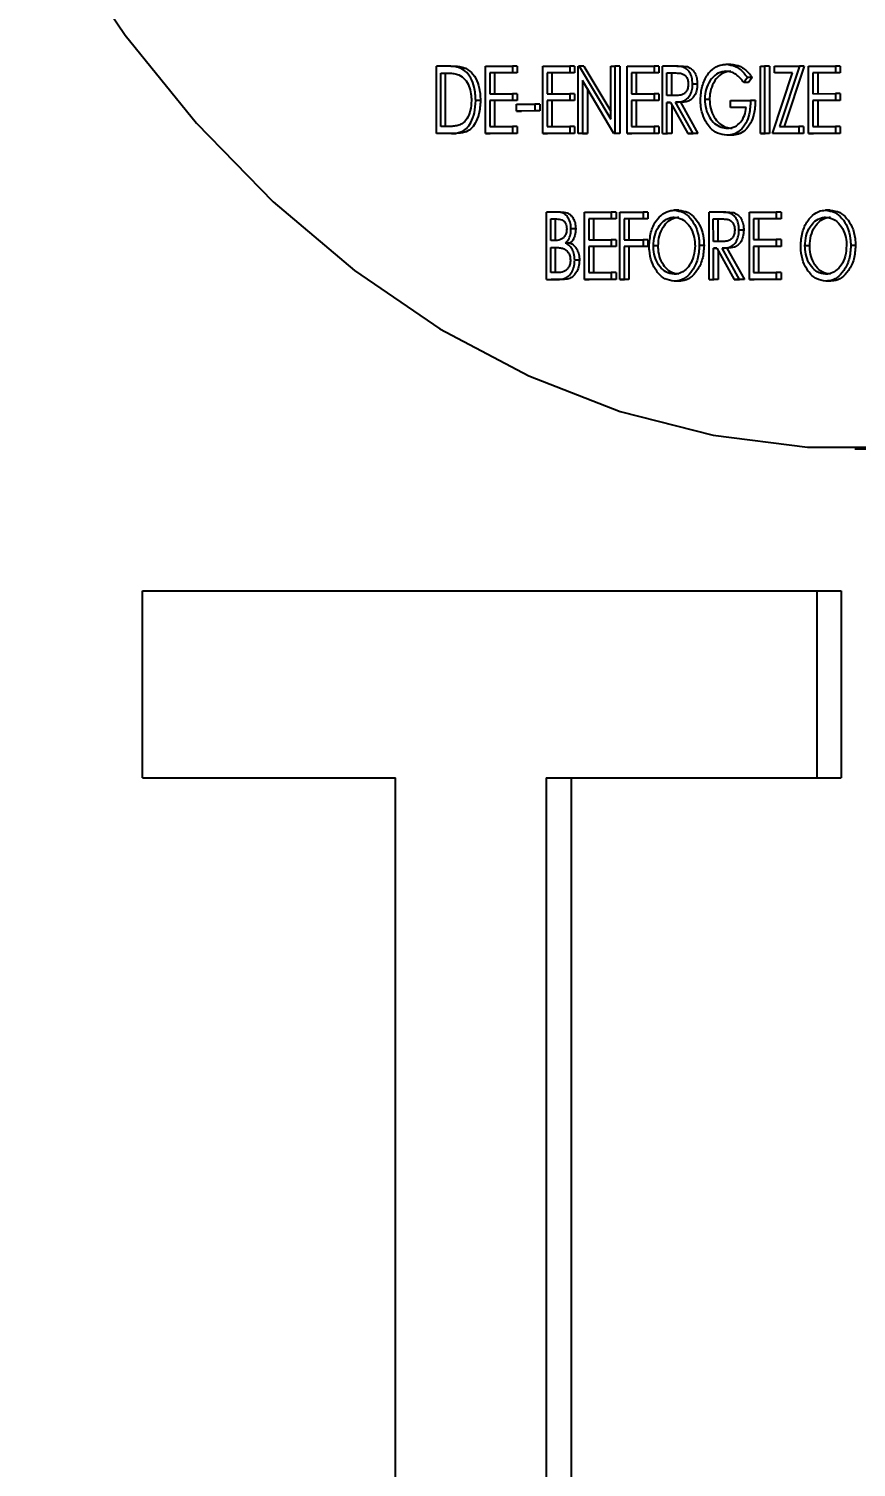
# Model space of a CAD drawing. Header units: millimetres. Extents: x 118006 to 124636, y -130611 to -125922.
# Drawn here: x 121272.75 to 121297.31, y -127340.73 to -127298.03 of the extents above; entities that cross this region are included whole.
import ezdxf

# ---------------------------------------------------------------- set-up
doc = ezdxf.new("R2010")
doc.units = ezdxf.units.MM
doc.header["$LTSCALE"] = 13
for name, color, linetype in [('几何体', 7, 'Continuous'), ('尺寸', 3, 'Continuous'), ('注释', 2, 'Continuous')]:
    doc.layers.add(name, color=color, linetype=linetype)
doc.styles.add('SLDTEXTSTYLE0', font='hyswlongfangsong.ttf')
doc.styles.get("Standard").update_dxf_attribs({"font": 'gbenor.shx', "bigfont": 'gbcbig.shx'})
doc.dimstyles.new('SLDDIMSTYLE0', dxfattribs={"dimtxt": 50, "dimasz": 40.8, "dimexe": 0, "dimexo": 0.0625, "dimgap": 12.5, "dimtad": 2, "dimdec": 0, "dimrnd": 1e-09, "dimzin": 12, "dimdsep": 46, "dimtxsty": 'SLDTEXTSTYLE0', "dimsah": 1, "dimcen": 0.09, "dimadec": 0, "dimazin": 3, "dimtfac": 1, "dimtdec": 0, "dimtmove": 0, "dimatfit": 0, "dimfxl": 1, "dimfrac": 2, "dimtolj": 1, "dimtzin": 12, "dimarcsym": 0})
doc.dimstyles.new('SLDDIMSTYLE2', dxfattribs={"dimtxt": 0.18, "dimasz": 40.8, "dimexe": 0, "dimexo": 0.0625, "dimgap": 0, "dimtad": 0, "dimtih": 1, "dimtoh": 1, "dimdec": 0, "dimrnd": 1e-09, "dimzin": 0, "dimdsep": 46, "dimtxsty": 'Standard', "dimsah": 1, "dimcen": 0.09, "dimadec": 0, "dimazin": 0, "dimtfac": 40.8, "dimtdec": 0, "dimtofl": 0, "dimtmove": 0, "dimatfit": 3, "dimfxl": 1, "dimfrac": 2, "dimtolj": 1, "dimtzin": 0, "dimarcsym": 0})

# ---------------------------------------------------------------- blocks, each defined once
blk = doc.blocks.new('*D37')
at = {"layer": 'Defpoints', "color": 0, "transparency": 16777216}
for p in [(121116.804, -127104.562), (121428.729, -127104.562), (121501.992, -127792.811)]:
    blk.add_point(p, dxfattribs=at)
at = {"layer": '尺寸', "color": 0, "lineweight": -2, "transparency": 16777216}
for p, q in [((121428.666, -127104.562), (121116.804, -127104.562)), ((121116.804, -127752.011), (121116.804, -127145.362)), ((121501.929, -127792.811), (121116.804, -127792.811))]:
    blk.add_line(p, q, dxfattribs=at)
at = {"layer": '尺寸', "color": 0, "transparency": 16777216}
for points in [[(121110.004, -127145.362), (121123.604, -127145.362), (121116.804, -127104.562)], [(121110.004, -127752.011), (121123.604, -127752.011), (121116.804, -127792.811)]]:
    blk.add_solid(points, dxfattribs=at)
at = {"layer": '尺寸', "color": 0, "transparency": 16777216, "insert": (121054.304, -127398.573), "char_height": 50, "attachment_point": 2, "rotation": 90, "style": 'SLDTEXTSTYLE0'}
blk.add_mtext('\\A1;730', dxfattribs=at)

msp = doc.modelspace()

# ---------------------------------------------------------------- linework, layer by layer
at = {"layer": '几何体'}
for p, q in [((121293.45, -127299.083), (121293.592, -127299.083)), ((121284.857, -127301.135), (121284.857, -127299.135)), ((121285.142, -127299.135), (121284.857, -127299.135)), ((121284.984, -127299.341), (121285.083, -127299.341)), ((121284.984, -127300.93), (121284.984, -127299.341)), ((121284.984, -127299.341), (121285.084, -127299.341)), ((121285.125, -127300.93), (121285.125, -127299.341)), ((121285.284, -127299.135), (121285.142, -127299.135)), ((121285.733, -127299.207), (121285.591, -127299.207)), ((121286.307, -127301.135), (121286.307, -127299.135)), ((121286.307, -127299.135), (121287.105, -127299.135)), ((121287.105, -127299.34), (121286.434, -127299.34)), ((121286.434, -127299.34), (121286.434, -127299.956)), ((121286.576, -127299.34), (121286.434, -127299.34)), ((121286.576, -127299.34), (121286.576, -127299.956)), ((121287.247, -127299.34), (121286.576, -127299.34)), ((121287.105, -127299.135), (121287.105, -127299.34)), ((121287.247, -127299.135), (121287.105, -127299.135)), ((121287.247, -127299.34), (121287.105, -127299.34)), ((121287.247, -127299.135), (121287.247, -127299.34)), ((121288.012, -127301.135), (121288.012, -127299.135)), ((121288.012, -127299.135), (121288.809, -127299.135)), ((121288.809, -127299.34), (121288.139, -127299.34)), ((121288.139, -127299.34), (121288.139, -127299.956)), ((121288.28, -127299.34), (121288.139, -127299.34)), ((121288.28, -127299.34), (121288.28, -127299.956)), ((121288.951, -127299.34), (121288.28, -127299.34)), ((121288.809, -127299.135), (121288.809, -127299.34)), ((121288.951, -127299.135), (121288.809, -127299.135)), ((121288.951, -127299.34), (121288.809, -127299.34)), ((121288.951, -127299.135), (121288.951, -127299.34)), ((121289.063, -127301.135), (121289.063, -127299.135)), ((121289.063, -127299.135), (121289.09, -127299.135)), ((121289.09, -127299.135), (121290.024, -127300.709)), ((121289.231, -127299.135), (121289.09, -127299.135)), ((121289.231, -127299.135), (121290.024, -127300.471)), ((121290.024, -127300.709), (121290.024, -127299.135)), ((121290.024, -127299.135), (121290.151, -127299.135)), ((121290.151, -127299.135), (121290.151, -127301.135)), ((121290.293, -127299.135), (121290.151, -127299.135)), ((121290.293, -127299.135), (121290.293, -127301.135)), ((121290.514, -127301.135), (121290.514, -127299.135)), ((121290.514, -127299.135), (121291.311, -127299.135)), ((121291.312, -127299.34), (121290.641, -127299.34)), ((121290.641, -127299.34), (121290.641, -127299.955)), ((121290.782, -127299.34), (121290.641, -127299.34)), ((121290.782, -127299.34), (121290.782, -127299.955)), ((121291.453, -127299.34), (121290.782, -127299.34)), ((121291.311, -127299.135), (121291.312, -127299.34)), ((121291.453, -127299.135), (121291.311, -127299.135)), ((121291.453, -127299.34), (121291.312, -127299.34)), ((121291.453, -127299.135), (121291.453, -127299.34)), ((121291.565, -127301.135), (121291.565, -127299.135)), ((121291.848, -127299.135), (121291.565, -127299.135)), ((121291.692, -127299.34), (121291.957, -127299.34)), ((121291.692, -127300.006), (121291.692, -127299.34)), ((121291.692, -127299.34), (121291.834, -127299.34)), ((121291.834, -127300.006), (121291.834, -127299.34)), ((121291.834, -127299.34), (121291.958, -127299.34)), ((121291.99, -127299.135), (121291.848, -127299.135)), ((121292.31, -127299.162), (121292.169, -127299.162)), ((121294.086, -127299.476), (121293.977, -127299.621)), ((121294.227, -127299.476), (121294.086, -127299.476)), ((121294.227, -127299.476), (121294.118, -127299.621)), ((121294.466, -127301.134), (121294.466, -127299.134)), ((121294.466, -127299.134), (121294.593, -127299.134)), ((121294.593, -127299.134), (121294.593, -127301.134)), ((121294.735, -127299.134), (121294.593, -127299.134)), ((121294.735, -127299.134), (121294.735, -127301.134)), ((121294.829, -127301.134), (121295.422, -127299.339)), ((121294.883, -127299.339), (121294.883, -127299.134)), ((121294.883, -127299.134), (121295.627, -127299.134)), ((121295.422, -127299.339), (121294.883, -127299.339)), ((121295.025, -127299.339), (121294.883, -127299.339)), ((121295.422, -127299.339), (121295.025, -127299.339)), ((121295.627, -127299.134), (121295.034, -127300.929)), ((121295.768, -127299.134), (121295.175, -127300.929)), ((121295.768, -127299.134), (121295.627, -127299.134)), ((121295.899, -127301.134), (121295.899, -127299.134)), ((121295.899, -127299.134), (121296.696, -127299.134)), ((121296.696, -127299.339), (121296.026, -127299.339)), ((121296.026, -127299.339), (121296.026, -127299.955)), ((121296.167, -127299.339), (121296.026, -127299.339)), ((121296.167, -127299.339), (121296.167, -127299.955)), ((121296.838, -127299.339), (121296.167, -127299.339)), ((121296.696, -127299.134), (121296.696, -127299.339)), ((121296.838, -127299.134), (121296.696, -127299.134)), ((121296.838, -127299.339), (121296.696, -127299.339)), ((121296.838, -127299.134), (121296.838, -127299.339)), ((121286.434, -127299.956), (121287.105, -127299.956)), ((121287.105, -127299.956), (121287.105, -127300.161)), ((121287.247, -127299.956), (121287.105, -127299.956)), ((121287.247, -127299.956), (121287.247, -127300.161)), ((121288.139, -127299.956), (121288.809, -127299.955)), ((121288.809, -127299.955), (121288.809, -127300.161)), ((121288.951, -127299.955), (121288.809, -127299.955)), ((121288.951, -127299.955), (121288.951, -127300.161)), ((121290.122, -127301.135), (121289.19, -127299.564)), ((121289.19, -127299.564), (121289.19, -127301.135)), ((121289.332, -127299.803), (121289.332, -127301.135)), ((121290.641, -127299.955), (121291.312, -127299.955)), ((121291.312, -127299.955), (121291.312, -127300.16)), ((121291.453, -127299.955), (121291.312, -127299.955)), ((121291.453, -127299.955), (121291.453, -127300.16)), ((121292.595, -127299.669), (121292.454, -127299.669)), ((121294.118, -127299.621), (121293.977, -127299.621)), ((121296.026, -127299.955), (121296.696, -127299.954)), ((121296.696, -127299.954), (121296.696, -127300.16)), ((121296.838, -127299.954), (121296.696, -127299.954)), ((121296.838, -127299.954), (121296.838, -127300.16)), ((121286.159, -127300.161), (121286.017, -127300.161)), ((121287.105, -127300.161), (121286.434, -127300.161)), ((121286.434, -127300.161), (121286.434, -127300.93)), ((121286.576, -127300.161), (121286.434, -127300.161)), ((121286.576, -127300.161), (121286.576, -127300.93)), ((121287.247, -127300.161), (121286.576, -127300.161)), ((121287.247, -127300.161), (121287.105, -127300.161)), ((121287.232, -127300.469), (121287.232, -127300.263)), ((121287.232, -127300.263), (121287.776, -127300.263)), ((121287.776, -127300.263), (121287.776, -127300.468)), ((121287.917, -127300.263), (121287.776, -127300.263)), ((121287.917, -127300.263), (121287.917, -127300.468)), ((121288.809, -127300.161), (121288.139, -127300.161)), ((121288.139, -127300.161), (121288.139, -127300.93)), ((121288.28, -127300.161), (121288.139, -127300.161)), ((121288.28, -127300.161), (121288.28, -127300.93)), ((121288.951, -127300.161), (121288.28, -127300.161)), ((121288.951, -127300.161), (121288.809, -127300.161)), ((121291.312, -127300.16), (121290.641, -127300.16)), ((121290.641, -127300.16), (121290.641, -127300.93)), ((121290.782, -127300.16), (121290.641, -127300.16)), ((121290.782, -127300.16), (121290.782, -127300.93)), ((121291.453, -127300.16), (121290.782, -127300.16)), ((121291.453, -127300.16), (121291.312, -127300.16)), ((121291.951, -127300.009), (121291.692, -127300.006)), ((121291.834, -127300.006), (121291.692, -127300.006)), ((121291.692, -127300.212), (121291.795, -127300.212)), ((121291.692, -127301.135), (121291.692, -127300.212)), ((121291.795, -127300.212), (121291.692, -127300.212)), ((121291.795, -127300.212), (121292.315, -127301.135)), ((121291.966, -127300.008), (121291.834, -127300.006)), ((121291.834, -127300.28), (121291.834, -127301.135)), ((121292.472, -127301.134), (121291.952, -127300.211)), ((121292.094, -127300.211), (121291.952, -127300.211)), ((121292.094, -127300.211), (121292.613, -127301.134)), ((121292.958, -127300.126), (121292.816, -127300.126)), ((121293.578, -127300.365), (121293.578, -127300.16)), ((121293.578, -127300.16), (121294.176, -127300.16)), ((121294.049, -127300.365), (121293.578, -127300.365)), ((121293.719, -127300.365), (121293.578, -127300.365)), ((121294.049, -127300.365), (121293.719, -127300.365)), ((121294.318, -127300.16), (121294.176, -127300.16)), ((121296.696, -127300.16), (121296.026, -127300.16)), ((121296.026, -127300.16), (121296.026, -127300.929)), ((121296.167, -127300.16), (121296.026, -127300.16)), ((121296.167, -127300.16), (121296.167, -127300.929)), ((121296.838, -127300.16), (121296.167, -127300.16)), ((121296.838, -127300.16), (121296.696, -127300.16)), ((121287.776, -127300.468), (121287.232, -127300.469)), ((121287.232, -127300.469), (121287.374, -127300.469)), ((121287.917, -127300.468), (121287.374, -127300.469)), ((121287.917, -127300.468), (121287.776, -127300.468)), ((121285.295, -127301.135), (121284.857, -127301.135)), ((121284.998, -127301.135), (121284.857, -127301.135)), ((121285.146, -127300.93), (121284.984, -127300.93)), ((121285.437, -127301.135), (121284.998, -127301.135)), ((121285.295, -127301.135), (121285.437, -127301.135)), ((121287.105, -127301.135), (121286.307, -127301.135)), ((121286.307, -127301.135), (121286.449, -127301.135)), ((121286.434, -127300.93), (121287.105, -127300.93)), ((121287.247, -127301.135), (121286.449, -127301.135)), ((121287.105, -127300.93), (121287.105, -127301.135)), ((121287.247, -127300.93), (121287.105, -127300.93)), ((121287.247, -127301.135), (121287.105, -127301.135)), ((121287.247, -127300.93), (121287.247, -127301.135)), ((121288.81, -127301.135), (121288.012, -127301.135)), ((121288.012, -127301.135), (121288.153, -127301.135)), ((121288.139, -127300.93), (121288.81, -127300.93)), ((121288.951, -127301.135), (121288.153, -127301.135)), ((121288.81, -127300.93), (121288.81, -127301.135)), ((121288.951, -127300.93), (121288.81, -127300.93)), ((121288.951, -127301.135), (121288.81, -127301.135)), ((121288.951, -127300.93), (121288.951, -127301.135)), ((121289.19, -127301.135), (121289.063, -127301.135)), ((121289.205, -127301.135), (121289.063, -127301.135)), ((121289.19, -127301.135), (121289.332, -127301.135)), ((121289.332, -127301.135), (121289.205, -127301.135)), ((121290.151, -127301.135), (121290.122, -127301.135)), ((121290.264, -127301.135), (121290.122, -127301.135)), ((121290.293, -127301.135), (121290.151, -127301.135)), ((121290.293, -127301.135), (121290.264, -127301.135)), ((121291.312, -127301.135), (121290.514, -127301.135)), ((121290.514, -127301.135), (121290.655, -127301.135)), ((121290.641, -127300.93), (121291.312, -127300.93)), ((121291.453, -127301.135), (121290.655, -127301.135)), ((121291.312, -127300.93), (121291.312, -127301.135)), ((121291.453, -127300.93), (121291.312, -127300.93)), ((121291.453, -127301.135), (121291.312, -127301.135)), ((121291.453, -127300.93), (121291.453, -127301.135)), ((121291.565, -127301.135), (121291.692, -127301.135)), ((121291.565, -127301.135), (121291.707, -127301.135)), ((121291.834, -127301.135), (121291.692, -127301.135)), ((121291.834, -127301.135), (121291.707, -127301.135)), ((121292.315, -127301.135), (121292.472, -127301.134)), ((121292.456, -127301.135), (121292.315, -127301.135)), ((121292.613, -127301.134), (121292.456, -127301.135)), ((121292.613, -127301.134), (121292.472, -127301.134)), ((121293.617, -127301.186), (121293.476, -127301.186)), ((121294.593, -127301.134), (121294.466, -127301.134)), ((121294.466, -127301.134), (121294.608, -127301.134)), ((121294.735, -127301.134), (121294.593, -127301.134)), ((121294.735, -127301.134), (121294.608, -127301.134)), ((121295.609, -127301.134), (121294.829, -127301.134)), ((121294.97, -127301.134), (121294.829, -127301.134)), ((121295.75, -127301.134), (121294.97, -127301.134)), ((121295.034, -127300.929), (121295.609, -127300.929)), ((121295.609, -127300.929), (121295.609, -127301.134)), ((121295.75, -127300.929), (121295.609, -127300.929)), ((121295.75, -127301.134), (121295.609, -127301.134)), ((121295.75, -127300.929), (121295.75, -127301.134)), ((121296.697, -127301.134), (121295.899, -127301.134)), ((121295.899, -127301.134), (121296.04, -127301.134)), ((121296.026, -127300.929), (121296.697, -127300.929)), ((121296.838, -127301.134), (121296.04, -127301.134)), ((121296.697, -127300.929), (121296.697, -127301.134)), ((121296.838, -127300.929), (121296.697, -127300.929)), ((121296.838, -127301.134), (121296.697, -127301.134)), ((121296.838, -127300.929), (121296.838, -127301.134)), ((121288.121, -127305.468), (121288.121, -127303.468)), ((121288.397, -127303.468), (121288.121, -127303.468)), ((121288.248, -127303.674), (121288.42, -127303.673)), ((121288.248, -127304.315), (121288.248, -127303.674)), ((121288.248, -127303.674), (121288.389, -127303.674)), ((121288.389, -127304.315), (121288.389, -127303.674)), ((121288.538, -127303.468), (121288.397, -127303.468)), ((121289.245, -127305.468), (121289.245, -127303.468)), ((121289.245, -127303.468), (121290.043, -127303.468)), ((121290.043, -127303.673), (121289.372, -127303.673)), ((121289.372, -127303.673), (121289.372, -127304.289)), ((121289.513, -127303.673), (121289.372, -127303.673)), ((121289.513, -127303.673), (121289.513, -127304.289)), ((121290.184, -127303.673), (121289.513, -127303.673)), ((121290.043, -127303.468), (121290.043, -127303.673)), ((121290.184, -127303.468), (121290.043, -127303.468)), ((121290.184, -127303.673), (121290.043, -127303.673)), ((121290.184, -127303.468), (121290.184, -127303.673)), ((121290.297, -127305.468), (121290.296, -127303.468)), ((121290.296, -127303.468), (121290.985, -127303.468)), ((121290.985, -127303.673), (121290.423, -127303.673)), ((121290.423, -127303.673), (121290.423, -127304.289)), ((121290.565, -127303.673), (121290.423, -127303.673)), ((121290.565, -127303.673), (121290.565, -127304.289)), ((121291.127, -127303.673), (121290.565, -127303.673)), ((121290.985, -127303.468), (121290.985, -127303.673)), ((121291.127, -127303.468), (121290.985, -127303.468)), ((121291.127, -127303.673), (121290.985, -127303.673)), ((121291.127, -127303.468), (121291.127, -127303.673)), ((121292.042, -127303.417), (121291.901, -127303.417)), ((121292.944, -127305.468), (121292.944, -127303.468)), ((121293.227, -127303.468), (121292.944, -127303.468)), ((121293.07, -127303.673), (121293.336, -127303.673)), ((121293.071, -127304.34), (121293.07, -127303.673)), ((121293.07, -127303.673), (121293.212, -127303.673)), ((121293.212, -127304.34), (121293.212, -127303.673)), ((121293.212, -127303.673), (121293.336, -127303.673)), ((121293.368, -127303.468), (121293.227, -127303.468)), ((121293.688, -127303.495), (121293.547, -127303.495)), ((121294.14, -127305.468), (121294.14, -127303.468)), ((121294.14, -127303.468), (121294.938, -127303.468)), ((121294.938, -127303.673), (121294.267, -127303.673)), ((121294.267, -127303.673), (121294.267, -127304.288)), ((121294.409, -127303.673), (121294.267, -127303.673)), ((121294.409, -127303.673), (121294.409, -127304.288)), ((121295.079, -127303.673), (121294.409, -127303.673)), ((121294.938, -127303.468), (121294.938, -127303.673)), ((121295.079, -127303.468), (121294.938, -127303.468)), ((121295.079, -127303.673), (121294.938, -127303.673)), ((121295.079, -127303.468), (121295.079, -127303.673)), ((121296.539, -127303.416), (121296.398, -127303.416)), ((121288.987, -127303.964), (121288.846, -127303.964)), ((121293.973, -127304.003), (121293.832, -127304.003)), ((121288.333, -127304.315), (121288.248, -127304.315)), ((121288.248, -127304.52), (121288.332, -127304.52)), ((121288.248, -127305.263), (121288.248, -127304.52)), ((121288.248, -127304.52), (121288.333, -127304.52)), ((121288.389, -127305.263), (121288.389, -127304.52)), ((121288.824, -127304.389), (121288.683, -127304.389)), ((121289.372, -127304.289), (121290.043, -127304.289)), ((121290.043, -127304.494), (121289.372, -127304.494)), ((121289.372, -127304.494), (121289.372, -127305.263)), ((121289.513, -127304.494), (121289.372, -127304.494)), ((121289.513, -127304.494), (121289.513, -127305.263)), ((121290.184, -127304.494), (121289.513, -127304.494)), ((121290.043, -127304.289), (121290.043, -127304.494)), ((121290.184, -127304.289), (121290.043, -127304.289)), ((121290.184, -127304.494), (121290.043, -127304.494)), ((121290.184, -127304.289), (121290.184, -127304.494)), ((121290.423, -127304.289), (121290.985, -127304.289)), ((121290.985, -127304.494), (121290.423, -127304.494)), ((121290.423, -127304.494), (121290.423, -127305.468)), ((121290.565, -127304.494), (121290.423, -127304.494)), ((121291.127, -127304.494), (121290.565, -127304.494)), ((121290.565, -127304.494), (121290.565, -127305.468)), ((121290.985, -127304.289), (121290.985, -127304.494)), ((121291.127, -127304.289), (121290.985, -127304.289)), ((121291.127, -127304.494), (121290.985, -127304.494)), ((121291.127, -127304.289), (121291.127, -127304.494)), ((121291.435, -127304.476), (121291.294, -127304.476)), ((121292.795, -127304.467), (121292.654, -127304.467)), ((121293.329, -127304.342), (121293.071, -127304.34)), ((121293.212, -127304.34), (121293.071, -127304.34)), ((121293.071, -127304.545), (121293.174, -127304.545)), ((121293.071, -127305.468), (121293.071, -127304.545)), ((121293.174, -127304.545), (121293.071, -127304.545)), ((121293.174, -127304.545), (121293.693, -127305.468)), ((121293.345, -127304.341), (121293.212, -127304.34)), ((121293.212, -127304.613), (121293.212, -127305.468)), ((121293.85, -127305.468), (121293.331, -127304.545)), ((121293.472, -127304.545), (121293.331, -127304.545)), ((121293.472, -127304.545), (121293.992, -127305.468)), ((121294.267, -127304.288), (121294.938, -127304.288)), ((121294.938, -127304.493), (121294.267, -127304.493)), ((121294.267, -127304.493), (121294.267, -127305.262)), ((121294.409, -127304.493), (121294.267, -127304.493)), ((121294.409, -127304.493), (121294.409, -127305.262)), ((121295.079, -127304.493), (121294.409, -127304.493)), ((121294.938, -127304.288), (121294.938, -127304.493)), ((121295.079, -127304.288), (121294.938, -127304.288)), ((121295.079, -127304.493), (121294.938, -127304.493)), ((121295.079, -127304.288), (121295.079, -127304.493)), ((121295.932, -127304.475), (121295.79, -127304.475)), ((121297.291, -127304.466), (121297.15, -127304.466)), ((121289.096, -127304.901), (121288.955, -127304.901)), ((121288.121, -127305.468), (121288.503, -127305.468)), ((121288.121, -127305.468), (121288.262, -127305.468)), ((121288.429, -127305.263), (121288.248, -127305.263)), ((121288.645, -127305.468), (121288.262, -127305.468)), ((121288.645, -127305.468), (121288.503, -127305.468)), ((121290.043, -127305.468), (121289.245, -127305.468)), ((121289.245, -127305.468), (121289.386, -127305.468)), ((121289.372, -127305.263), (121290.043, -127305.263)), ((121290.184, -127305.468), (121289.386, -127305.468)), ((121290.043, -127305.263), (121290.043, -127305.468)), ((121290.184, -127305.263), (121290.043, -127305.263)), ((121290.184, -127305.468), (121290.043, -127305.468)), ((121290.184, -127305.263), (121290.184, -127305.468)), ((121290.423, -127305.468), (121290.297, -127305.468)), ((121290.297, -127305.468), (121290.438, -127305.468)), ((121290.565, -127305.468), (121290.423, -127305.468)), ((121290.565, -127305.468), (121290.438, -127305.468)), ((121292.054, -127305.519), (121291.912, -127305.519)), ((121292.944, -127305.468), (121293.071, -127305.468)), ((121292.944, -127305.468), (121293.085, -127305.468)), ((121293.212, -127305.468), (121293.071, -127305.468)), ((121293.212, -127305.468), (121293.085, -127305.468)), ((121293.693, -127305.468), (121293.85, -127305.468)), ((121293.835, -127305.468), (121293.693, -127305.468)), ((121293.992, -127305.468), (121293.835, -127305.468)), ((121293.992, -127305.468), (121293.85, -127305.468)), ((121294.938, -127305.468), (121294.14, -127305.468)), ((121294.14, -127305.468), (121294.282, -127305.468)), ((121294.267, -127305.262), (121294.938, -127305.262)), ((121295.08, -127305.468), (121294.282, -127305.468)), ((121294.938, -127305.262), (121294.938, -127305.468)), ((121295.08, -127305.262), (121294.938, -127305.262)), ((121295.08, -127305.468), (121294.938, -127305.468)), ((121295.08, -127305.262), (121295.08, -127305.468)), ((121296.55, -127305.519), (121296.409, -127305.519)), ((121297.274, -127310.498), (121299.324, -127310.498)), ((121276.127, -127320.267), (121276.127, -127314.711)), ((121276.127, -127314.711), (121296.145, -127314.711)), ((121296.145, -127314.711), (121296.145, -127320.267)), ((121296.145, -127314.711), (121296.86, -127314.711)), ((121296.86, -127314.711), (121296.86, -127320.267)), ((121276.127, -127320.267), (121283.635, -127320.267)), ((121283.635, -127364.711), (121283.635, -127320.267)), ((121288.107, -127320.267), (121296.145, -127320.267)), ((121288.107, -127320.267), (121288.107, -127364.711)), ((121288.848, -127320.267), (121288.848, -127364.711)), ((121296.145, -127320.267), (121296.86, -127320.267))]:
    msp.add_line(p, q, dxfattribs=at)
at = {"layer": '几何体', "flags": 128}
msp.add_lwpolyline([(121273.673, -127295.339), (121275.616, -127298.214), (121277.734, -127300.83), (121280.01, -127303.168), (121282.424, -127305.207), (121284.958, -127306.933), (121287.591, -127308.33), (121290.302, -127309.388), (121293.069, -127310.098), (121295.87, -127310.454), (121298.683, -127310.453), (121301.484, -127310.096), (121304.251, -127309.386), (121306.962, -127308.327), (121309.595, -127306.93), (121312.129, -127305.204), (121314.543, -127303.163), (121316.818, -127300.825), (121318.936, -127298.208), (121320.879, -127295.333)], dxfattribs=at)
at = {"layer": '几何体'}
for points, knots in [([(121292.69, -127300.134), (121292.7, -127299.999), (121292.72, -127299.73), (121292.876, -127299.396), (121293.089, -127299.177), (121293.289, -127299.092), (121293.41, -127299.085), (121293.45, -127299.083)], [0, 0, 0, 0, 0.239881, 0.480439, 0.692871, 0.898144, 1, 1, 1, 1]), ([(121293.45, -127299.083), (121293.546, -127299.095), (121293.738, -127299.12), (121293.949, -127299.296), (121294.052, -127299.432), (121294.086, -127299.476)], [0, 0, 0, 0, 0.402632, 0.807158, 1, 1, 1, 1]), ([(121293.592, -127299.083), (121293.687, -127299.095), (121293.88, -127299.12), (121294.09, -127299.296), (121294.194, -127299.432), (121294.227, -127299.476)], [0, 0, 0, 0, 0.402632, 0.807158, 1, 1, 1, 1]), ([(121285.083, -127299.341), (121285.13, -127299.341), (121285.227, -127299.343), (121285.373, -127299.353), (121285.469, -127299.382), (121285.518, -127299.397)], [0, 0, 0, 0, 0.323358, 0.660053, 1, 1, 1, 1]), ([(121285.591, -127299.207), (121285.547, -127299.191), (121285.46, -127299.157), (121285.309, -127299.139), (121285.203, -127299.137), (121285.142, -127299.135)], [0, 0, 0, 0, 0.300084, 0.599448, 1, 1, 1, 1]), ([(121285.284, -127299.135), (121285.331, -127299.136), (121285.43, -127299.138), (121285.581, -127299.152), (121285.682, -127299.189), (121285.733, -127299.207)], [0, 0, 0, 0, 0.312062, 0.653452, 1, 1, 1, 1]), ([(121285.518, -127299.397), (121285.581, -127299.434), (121285.703, -127299.505), (121285.823, -127299.718), (121285.882, -127299.942), (121285.888, -127300.091), (121285.89, -127300.16)], [0, 0, 0, 0, 0.289261, 0.551537, 0.792049, 1, 1, 1, 1]), ([(121286.017, -127300.161), (121286.01, -127300.025), (121285.997, -127299.785), (121285.879, -127299.48), (121285.737, -127299.294), (121285.63, -127299.231), (121285.591, -127299.207)], [0, 0, 0, 0, 0.336374, 0.592581, 0.849989, 1, 1, 1, 1]), ([(121285.733, -127299.207), (121285.805, -127299.256), (121285.949, -127299.355), (121286.087, -127299.629), (121286.151, -127299.908), (121286.156, -127300.085), (121286.159, -127300.161)], [0, 0, 0, 0, 0.278142, 0.55726, 0.81258, 1, 1, 1, 1]), ([(121292.169, -127299.162), (121292.122, -127299.153), (121292.045, -127299.139), (121291.938, -127299.135), (121291.878, -127299.135), (121291.848, -127299.135)], [0, 0, 0, 0, 0.442104, 0.720959, 1, 1, 1, 1]), ([(121291.957, -127299.34), (121292.005, -127299.341), (121292.084, -127299.343), (121292.188, -127299.371), (121292.258, -127299.436), (121292.305, -127299.522), (121292.325, -127299.605), (121292.326, -127299.655), (121292.327, -127299.669)], [0, 0, 0, 0, 0.286585, 0.481227, 0.632257, 0.783125, 0.942012, 1, 1, 1, 1]), ([(121291.99, -127299.135), (121292.037, -127299.135), (121292.114, -127299.136), (121292.221, -127299.142), (121292.28, -127299.155), (121292.31, -127299.162)], [0, 0, 0, 0, 0.4400933, 0.7194375, 1, 1, 1, 1]), ([(121292.454, -127299.669), (121292.45, -127299.601), (121292.442, -127299.478), (121292.375, -127299.326), (121292.285, -127299.214), (121292.209, -127299.18), (121292.169, -127299.162)], [0, 0, 0, 0, 0.288994, 0.519764, 0.749844, 1, 1, 1, 1]), ([(121292.31, -127299.162), (121292.356, -127299.184), (121292.445, -127299.226), (121292.541, -127299.366), (121292.589, -127299.521), (121292.593, -127299.624), (121292.595, -127299.669)], [0, 0, 0, 0, 0.289455, 0.55966, 0.807923, 1, 1, 1, 1]), ([(121293.446, -127299.288), (121293.368, -127299.3), (121293.212, -127299.324), (121293.009, -127299.495), (121292.873, -127299.742), (121292.82, -127299.967), (121292.817, -127300.093), (121292.816, -127300.126)], [0, 0, 0, 0, 0.243854, 0.487875, 0.720271, 0.928049, 1, 1, 1, 1]), ([(121293.587, -127299.288), (121293.509, -127299.3), (121293.354, -127299.324), (121293.15, -127299.495), (121293.014, -127299.742), (121292.962, -127299.967), (121292.959, -127300.093), (121292.958, -127300.126)], [0, 0, 0, 0, 0.243854, 0.487875, 0.720271, 0.928049, 1, 1, 1, 1]), ([(121293.977, -127299.621), (121293.903, -127299.535), (121293.789, -127299.404), (121293.601, -127299.306), (121293.498, -127299.294), (121293.446, -127299.288)], [0, 0, 0, 0, 0.4814349, 0.7349461, 1, 1, 1, 1]), ([(121292.327, -127299.669), (121292.324, -127299.711), (121292.317, -127299.794), (121292.268, -127299.895), (121292.196, -127299.967), (121292.088, -127300.006), (121292.003, -127300.008), (121291.951, -127300.009)], [0, 0, 0, 0, 0.174878, 0.346504, 0.496542, 0.692243, 1, 1, 1, 1]), ([(121291.952, -127300.211), (121292.05, -127300.206), (121292.187, -127300.198), (121292.34, -127300.069), (121292.414, -127299.938), (121292.45, -127299.797), (121292.453, -127299.707), (121292.454, -127299.669)], [0, 0, 0, 0, 0.400332, 0.565866, 0.732045, 0.888056, 1, 1, 1, 1]), ([(121292.595, -127299.669), (121292.591, -127299.737), (121292.583, -127299.86), (121292.518, -127300.015), (121292.429, -127300.121), (121292.285, -127300.202), (121292.17, -127300.208), (121292.094, -127300.211)], [0, 0, 0, 0, 0.199879, 0.36021, 0.520792, 0.681601, 1, 1, 1, 1]), ([(121285.295, -127301.135), (121285.391, -127301.131), (121285.547, -127301.123), (121285.749, -127300.999), (121285.891, -127300.8), (121285.999, -127300.514), (121286.011, -127300.282), (121286.017, -127300.161)], [0, 0, 0, 0, 0.250891, 0.410019, 0.569233, 0.773846, 1, 1, 1, 1]), ([(121286.159, -127300.161), (121286.151, -127300.297), (121286.136, -127300.538), (121286.018, -127300.827), (121285.871, -127301.018), (121285.671, -127301.124), (121285.523, -127301.131), (121285.437, -127301.135)], [0, 0, 0, 0, 0.252519, 0.447722, 0.60977, 0.772286, 1, 1, 1, 1]), ([(121285.89, -127300.16), (121285.885, -127300.26), (121285.876, -127300.437), (121285.787, -127300.664), (121285.675, -127300.81), (121285.587, -127300.859), (121285.551, -127300.879)], [0, 0, 0, 0, 0.319884, 0.569431, 0.819509, 1, 1, 1, 1]), ([(121292.863, -127300.808), (121292.834, -127300.754), (121292.758, -127300.612), (121292.698, -127300.376), (121292.692, -127300.199), (121292.69, -127300.134)], [0, 0, 0, 0, 0.274339, 0.729803, 1, 1, 1, 1]), ([(121292.816, -127300.126), (121292.824, -127300.221), (121292.839, -127300.412), (121292.948, -127300.662), (121293.105, -127300.849), (121293.293, -127300.962), (121293.424, -127300.975), (121293.487, -127300.981)], [0, 0, 0, 0, 0.2022843, 0.4021644, 0.6059356, 0.8130163, 1, 1, 1, 1]), ([(121292.958, -127300.126), (121292.965, -127300.221), (121292.98, -127300.412), (121293.09, -127300.662), (121293.247, -127300.849), (121293.434, -127300.962), (121293.566, -127300.975), (121293.628, -127300.981)], [0, 0, 0, 0, 0.2022843, 0.4021644, 0.6059356, 0.8130163, 1, 1, 1, 1]), ([(121294.176, -127300.16), (121294.169, -127300.295), (121294.157, -127300.535), (121294.041, -127300.843), (121293.879, -127301.053), (121293.68, -127301.17), (121293.543, -127301.18), (121293.476, -127301.186)], [0, 0, 0, 0, 0.25154, 0.44425, 0.637186, 0.823552, 1, 1, 1, 1]), ([(121293.487, -127300.981), (121293.564, -127300.972), (121293.704, -127300.956), (121293.88, -127300.811), (121294.006, -127300.614), (121294.035, -127300.447), (121294.049, -127300.365)], [0, 0, 0, 0, 0.296662, 0.534585, 0.773266, 1, 1, 1, 1]), ([(121294.318, -127300.16), (121294.311, -127300.295), (121294.298, -127300.535), (121294.182, -127300.843), (121294.02, -127301.053), (121293.822, -127301.17), (121293.684, -127301.18), (121293.617, -127301.186)], [0, 0, 0, 0, 0.25154, 0.44425, 0.637186, 0.823552, 1, 1, 1, 1]), ([(121293.476, -127301.186), (121293.38, -127301.175), (121293.204, -127301.157), (121292.993, -127301.001), (121292.9, -127300.863), (121292.863, -127300.808)], [0, 0, 0, 0, 0.4142273, 0.7644369, 1, 1, 1, 1]), ([(121285.551, -127300.879), (121285.508, -127300.892), (121285.42, -127300.919), (121285.284, -127300.928), (121285.192, -127300.93), (121285.146, -127300.93)], [0, 0, 0, 0, 0.322009, 0.660422, 1, 1, 1, 1]), ([(121288.846, -127303.964), (121288.841, -127303.896), (121288.83, -127303.766), (121288.753, -127303.609), (121288.644, -127303.507), (121288.52, -127303.472), (121288.435, -127303.47), (121288.397, -127303.468)], [0, 0, 0, 0, 0.222453, 0.425264, 0.602173, 0.821279, 1, 1, 1, 1]), ([(121288.42, -127303.673), (121288.472, -127303.676), (121288.546, -127303.681), (121288.638, -127303.735), (121288.688, -127303.801), (121288.715, -127303.884), (121288.718, -127303.941), (121288.719, -127303.968)], [0, 0, 0, 0, 0.37282, 0.540613, 0.709917, 0.861626, 1, 1, 1, 1]), ([(121288.538, -127303.468), (121288.603, -127303.471), (121288.705, -127303.474), (121288.837, -127303.547), (121288.918, -127303.652), (121288.976, -127303.795), (121288.983, -127303.904), (121288.987, -127303.964)], [0, 0, 0, 0, 0.301226, 0.471704, 0.642987, 0.80403, 1, 1, 1, 1]), ([(121291.167, -127304.477), (121291.177, -127304.341), (121291.197, -127304.068), (121291.353, -127303.731), (121291.566, -127303.509), (121291.757, -127303.424), (121291.87, -127303.418), (121291.901, -127303.417)], [0, 0, 0, 0, 0.247068, 0.495165, 0.707916, 0.921124, 1, 1, 1, 1]), ([(121291.294, -127304.476), (121291.3, -127304.374), (121291.314, -127304.168), (121291.429, -127303.911), (121291.59, -127303.729), (121291.755, -127303.634), (121291.866, -127303.625), (121291.907, -127303.622)], [0, 0, 0, 0, 0.226264, 0.453906, 0.652887, 0.868791, 1, 1, 1, 1]), ([(121291.435, -127304.476), (121291.442, -127304.374), (121291.455, -127304.168), (121291.571, -127303.911), (121291.732, -127303.729), (121291.896, -127303.634), (121292.007, -127303.625), (121292.049, -127303.622)], [0, 0, 0, 0, 0.226264, 0.453906, 0.652887, 0.868791, 1, 1, 1, 1]), ([(121291.901, -127303.417), (121291.997, -127303.428), (121292.174, -127303.45), (121292.397, -127303.645), (121292.562, -127303.907), (121292.644, -127304.201), (121292.651, -127304.395), (121292.654, -127304.467)], [0, 0, 0, 0, 0.243298, 0.44705, 0.649971, 0.870186, 1, 1, 1, 1]), ([(121291.907, -127303.622), (121291.984, -127303.634), (121292.138, -127303.657), (121292.338, -127303.83), (121292.473, -127304.073), (121292.522, -127304.301), (121292.526, -127304.429), (121292.527, -127304.467)], [0, 0, 0, 0, 0.2412913, 0.4827443, 0.7144314, 0.9159452, 1, 1, 1, 1]), ([(121292.042, -127303.417), (121292.139, -127303.428), (121292.316, -127303.45), (121292.538, -127303.645), (121292.703, -127303.907), (121292.786, -127304.201), (121292.792, -127304.395), (121292.795, -127304.467)], [0, 0, 0, 0, 0.2432977, 0.4470503, 0.6499709, 0.8701857, 1, 1, 1, 1]), ([(121293.547, -127303.495), (121293.5, -127303.486), (121293.423, -127303.472), (121293.316, -127303.468), (121293.256, -127303.468), (121293.227, -127303.468)], [0, 0, 0, 0, 0.4421037, 0.7209595, 1, 1, 1, 1]), ([(121293.336, -127303.673), (121293.383, -127303.674), (121293.462, -127303.676), (121293.566, -127303.704), (121293.636, -127303.769), (121293.683, -127303.855), (121293.703, -127303.938), (121293.705, -127303.989), (121293.705, -127304.002)], [0, 0, 0, 0, 0.286585, 0.481227, 0.632257, 0.783125, 0.942012, 1, 1, 1, 1]), ([(121293.368, -127303.468), (121293.415, -127303.468), (121293.492, -127303.469), (121293.599, -127303.476), (121293.659, -127303.488), (121293.688, -127303.495)], [0, 0, 0, 0, 0.440093, 0.719437, 1, 1, 1, 1]), ([(121293.832, -127304.003), (121293.828, -127303.934), (121293.821, -127303.811), (121293.753, -127303.659), (121293.663, -127303.547), (121293.587, -127303.513), (121293.547, -127303.495)], [0, 0, 0, 0, 0.288994, 0.519764, 0.749844, 1, 1, 1, 1]), ([(121293.688, -127303.495), (121293.734, -127303.517), (121293.823, -127303.559), (121293.919, -127303.699), (121293.968, -127303.854), (121293.972, -127303.957), (121293.973, -127304.003)], [0, 0, 0, 0, 0.289455, 0.55966, 0.807923, 1, 1, 1, 1]), ([(121295.663, -127304.476), (121295.673, -127304.34), (121295.694, -127304.067), (121295.85, -127303.73), (121296.062, -127303.508), (121296.254, -127303.423), (121296.367, -127303.418), (121296.398, -127303.416)], [0, 0, 0, 0, 0.2470684, 0.495165, 0.7079157, 0.9211242, 1, 1, 1, 1]), ([(121295.79, -127304.475), (121295.797, -127304.373), (121295.811, -127304.168), (121295.926, -127303.91), (121296.087, -127303.729), (121296.251, -127303.634), (121296.362, -127303.625), (121296.404, -127303.621)], [0, 0, 0, 0, 0.226264, 0.453906, 0.652887, 0.868791, 1, 1, 1, 1]), ([(121295.932, -127304.475), (121295.938, -127304.373), (121295.952, -127304.168), (121296.067, -127303.91), (121296.228, -127303.729), (121296.393, -127303.634), (121296.503, -127303.625), (121296.545, -127303.621)], [0, 0, 0, 0, 0.226264, 0.453906, 0.652887, 0.868791, 1, 1, 1, 1]), ([(121296.398, -127303.416), (121296.494, -127303.428), (121296.671, -127303.45), (121296.893, -127303.644), (121297.058, -127303.907), (121297.141, -127304.2), (121297.147, -127304.394), (121297.15, -127304.466)], [0, 0, 0, 0, 0.243298, 0.44705, 0.649971, 0.870186, 1, 1, 1, 1]), ([(121296.404, -127303.621), (121296.481, -127303.633), (121296.635, -127303.657), (121296.835, -127303.829), (121296.97, -127304.072), (121297.019, -127304.3), (121297.022, -127304.428), (121297.023, -127304.466)], [0, 0, 0, 0, 0.241291, 0.482744, 0.714431, 0.915945, 1, 1, 1, 1]), ([(121296.539, -127303.416), (121296.635, -127303.428), (121296.812, -127303.45), (121297.035, -127303.644), (121297.2, -127303.907), (121297.282, -127304.2), (121297.289, -127304.394), (121297.291, -127304.466)], [0, 0, 0, 0, 0.243298, 0.44705, 0.649971, 0.870186, 1, 1, 1, 1]), ([(121288.719, -127303.968), (121288.717, -127304.001), (121288.712, -127304.074), (121288.672, -127304.172), (121288.611, -127304.248), (121288.497, -127304.313), (121288.401, -127304.314), (121288.333, -127304.315)], [0, 0, 0, 0, 0.138214, 0.299218, 0.449395, 0.606583, 1, 1, 1, 1]), ([(121288.683, -127304.389), (121288.721, -127304.347), (121288.792, -127304.268), (121288.84, -127304.106), (121288.844, -127304.005), (121288.846, -127303.964)], [0, 0, 0, 0, 0.402167, 0.753124, 1, 1, 1, 1]), ([(121288.987, -127303.964), (121288.983, -127304.032), (121288.974, -127304.15), (121288.911, -127304.3), (121288.853, -127304.36), (121288.824, -127304.389)], [0, 0, 0, 0, 0.40102, 0.701209, 1, 1, 1, 1]), ([(121293.705, -127304.002), (121293.702, -127304.044), (121293.695, -127304.127), (121293.646, -127304.228), (121293.574, -127304.3), (121293.466, -127304.34), (121293.381, -127304.341), (121293.329, -127304.342)], [0, 0, 0, 0, 0.174878, 0.346504, 0.496542, 0.692243, 1, 1, 1, 1]), ([(121293.331, -127304.545), (121293.428, -127304.539), (121293.565, -127304.531), (121293.719, -127304.402), (121293.792, -127304.271), (121293.828, -127304.131), (121293.831, -127304.04), (121293.832, -127304.003)], [0, 0, 0, 0, 0.400332, 0.565866, 0.732045, 0.888057, 1, 1, 1, 1]), ([(121293.973, -127304.003), (121293.969, -127304.07), (121293.962, -127304.193), (121293.897, -127304.348), (121293.807, -127304.454), (121293.664, -127304.535), (121293.549, -127304.541), (121293.472, -127304.545)], [0, 0, 0, 0, 0.199879, 0.36021, 0.520792, 0.681601, 1, 1, 1, 1]), ([(121288.332, -127304.52), (121288.355, -127304.52), (121288.403, -127304.52), (121288.491, -127304.523), (121288.555, -127304.535), (121288.596, -127304.543)], [0, 0, 0, 0, 0.266445, 0.5328958, 1, 1, 1, 1]), ([(121288.596, -127304.543), (121288.643, -127304.565), (121288.717, -127304.599), (121288.792, -127304.71), (121288.824, -127304.81), (121288.827, -127304.876), (121288.828, -127304.901)], [0, 0, 0, 0, 0.387259, 0.621607, 0.85707, 1, 1, 1, 1]), ([(121288.955, -127304.901), (121288.95, -127304.833), (121288.941, -127304.709), (121288.875, -127304.552), (121288.786, -127304.447), (121288.716, -127304.408), (121288.683, -127304.389)], [0, 0, 0, 0, 0.295009, 0.536264, 0.777977, 1, 1, 1, 1]), ([(121288.824, -127304.389), (121288.882, -127304.425), (121288.977, -127304.484), (121289.061, -127304.65), (121289.093, -127304.785), (121289.095, -127304.871), (121289.096, -127304.901)], [0, 0, 0, 0, 0.385576, 0.627647, 0.869022, 1, 1, 1, 1]), ([(121291.912, -127305.519), (121291.816, -127305.506), (121291.622, -127305.481), (121291.389, -127305.251), (121291.229, -127304.953), (121291.171, -127304.68), (121291.168, -127304.52), (121291.167, -127304.477)], [0, 0, 0, 0, 0.24635, 0.495014, 0.706332, 0.922013, 1, 1, 1, 1]), ([(121291.907, -127305.314), (121291.823, -127305.302), (121291.667, -127305.279), (121291.477, -127305.096), (121291.345, -127304.865), (121291.297, -127304.64), (121291.295, -127304.511), (121291.294, -127304.476)], [0, 0, 0, 0, 0.266335, 0.488502, 0.710412, 0.92128, 1, 1, 1, 1]), ([(121292.049, -127305.314), (121291.964, -127305.302), (121291.808, -127305.279), (121291.618, -127305.096), (121291.487, -127304.865), (121291.439, -127304.64), (121291.436, -127304.511), (121291.435, -127304.476)], [0, 0, 0, 0, 0.266335, 0.488502, 0.710412, 0.92128, 1, 1, 1, 1]), ([(121292.527, -127304.467), (121292.519, -127304.573), (121292.504, -127304.786), (121292.382, -127305.048), (121292.215, -127305.223), (121292.051, -127305.305), (121291.946, -127305.312), (121291.907, -127305.314)], [0, 0, 0, 0, 0.233796, 0.468773, 0.669551, 0.879461, 1, 1, 1, 1]), ([(121292.654, -127304.467), (121292.644, -127304.603), (121292.626, -127304.877), (121292.462, -127305.207), (121292.252, -127305.432), (121292.058, -127305.513), (121291.944, -127305.518), (121291.912, -127305.519)], [0, 0, 0, 0, 0.246027, 0.494272, 0.705544, 0.919323, 1, 1, 1, 1]), ([(121292.795, -127304.467), (121292.786, -127304.603), (121292.767, -127304.877), (121292.604, -127305.207), (121292.393, -127305.432), (121292.199, -127305.513), (121292.085, -127305.518), (121292.054, -127305.519)], [0, 0, 0, 0, 0.2460272, 0.4942721, 0.7055443, 0.919323, 1, 1, 1, 1]), ([(121296.409, -127305.519), (121296.313, -127305.506), (121296.119, -127305.48), (121295.885, -127305.25), (121295.725, -127304.952), (121295.668, -127304.68), (121295.664, -127304.519), (121295.663, -127304.476)], [0, 0, 0, 0, 0.24635, 0.495014, 0.706332, 0.922013, 1, 1, 1, 1]), ([(121296.404, -127305.313), (121296.319, -127305.301), (121296.164, -127305.279), (121295.973, -127305.095), (121295.842, -127304.864), (121295.794, -127304.639), (121295.791, -127304.51), (121295.79, -127304.475)], [0, 0, 0, 0, 0.266335, 0.488502, 0.710412, 0.92128, 1, 1, 1, 1]), ([(121296.545, -127305.313), (121296.46, -127305.301), (121296.305, -127305.279), (121296.114, -127305.095), (121295.983, -127304.864), (121295.935, -127304.639), (121295.932, -127304.51), (121295.932, -127304.475)], [0, 0, 0, 0, 0.266335, 0.488502, 0.710412, 0.92128, 1, 1, 1, 1]), ([(121297.023, -127304.466), (121297.016, -127304.572), (121297.001, -127304.785), (121296.879, -127305.048), (121296.711, -127305.222), (121296.548, -127305.304), (121296.442, -127305.311), (121296.404, -127305.313)], [0, 0, 0, 0, 0.233796, 0.468773, 0.669551, 0.879461, 1, 1, 1, 1]), ([(121297.15, -127304.466), (121297.141, -127304.603), (121297.122, -127304.877), (121296.959, -127305.206), (121296.748, -127305.432), (121296.554, -127305.512), (121296.44, -127305.517), (121296.409, -127305.519)], [0, 0, 0, 0, 0.246027, 0.494272, 0.705544, 0.919323, 1, 1, 1, 1]), ([(121297.291, -127304.466), (121297.282, -127304.603), (121297.264, -127304.877), (121297.1, -127305.206), (121296.89, -127305.432), (121296.696, -127305.512), (121296.582, -127305.517), (121296.55, -127305.519)], [0, 0, 0, 0, 0.246027, 0.494272, 0.705544, 0.919323, 1, 1, 1, 1]), ([(121288.828, -127304.901), (121288.826, -127304.934), (121288.821, -127305.009), (121288.779, -127305.109), (121288.715, -127305.193), (121288.597, -127305.262), (121288.498, -127305.263), (121288.429, -127305.263)], [0, 0, 0, 0, 0.133382, 0.293878, 0.451391, 0.614507, 1, 1, 1, 1]), ([(121288.503, -127305.468), (121288.576, -127305.46), (121288.695, -127305.446), (121288.835, -127305.315), (121288.92, -127305.159), (121288.952, -127305.01), (121288.954, -127304.924), (121288.955, -127304.901)], [0, 0, 0, 0, 0.3183025, 0.522726, 0.7271048, 0.9275823, 1, 1, 1, 1]), ([(121289.096, -127304.901), (121289.092, -127304.969), (121289.083, -127305.106), (121289.003, -127305.276), (121288.895, -127305.397), (121288.771, -127305.459), (121288.686, -127305.465), (121288.645, -127305.468)], [0, 0, 0, 0, 0.211965, 0.428601, 0.620623, 0.816372, 1, 1, 1, 1])]:
    msp.add_open_spline(points, degree=3, knots=knots, dxfattribs=at)

# ---------------------------------------------------------------- dimensions: what is measured, and where the dimension line sits
at = {"layer": '尺寸'}
dim = msp.add_linear_dim(base=(121116.804, -127104.562), p1=(121501.992, -127792.811), p2=(121428.729, -127104.562), angle=90, text='730', dimstyle='SLDDIMSTYLE0', dxfattribs=at)
dim.commit()
dim.dimension.update_dxf_attribs({"geometry": '*D37', "text_midpoint": (121116.804, -127398.573), "dimtype": 160})

# ---------------------------------------------------------------- leaders
at = {"layer": '注释'}
msp.add_leader([(121724.928, -127826.173), (120905.339, -126393.986)], dimstyle='SLDDIMSTYLE2', dxfattribs=at)

doc.saveas('drawing.dxf')
